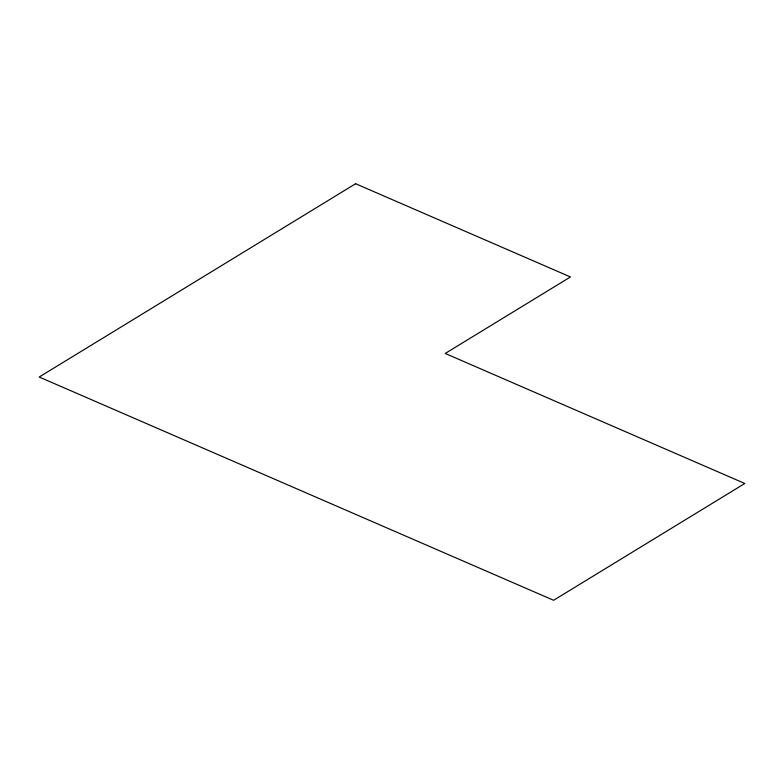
<?xml version="1.0" encoding="UTF-8"?>
<svg xmlns="http://www.w3.org/2000/svg" width="784" height="784" viewBox="0 0 784 784"><rect width="100%" height="100%" fill="white"/><g stroke="black" fill="none" stroke-linecap="round" stroke-linejoin="round"><path stroke-width="1.18" d="M355.622 183.721L39.2 377.016L553.602 600.279L744.8 483.483L445.224 353.457L570.458 276.958L355.622 183.721"/></g></svg>
